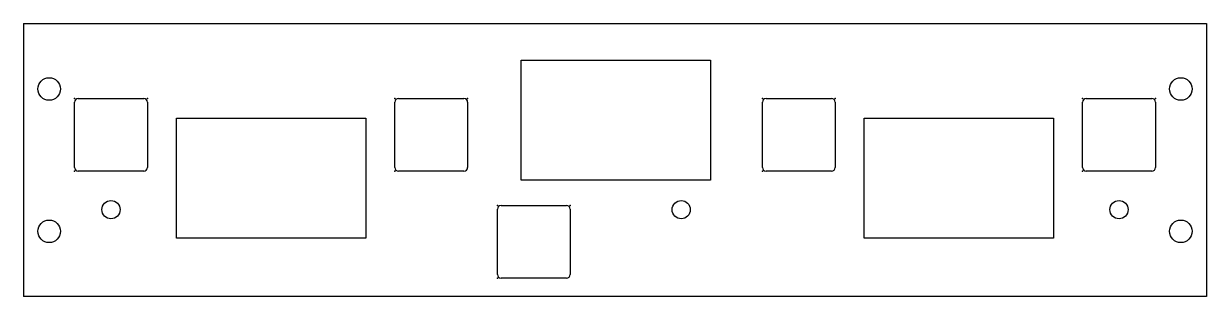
# Model space of a CAD drawing. Header units: centimetres. Extents: x 236.4 to 268.9, y 184.1 to 191.6.
import ezdxf

# ---------------------------------------------------------------- set-up
doc = ezdxf.new("R2010")
doc.units = ezdxf.units.CM
doc.header["$MEASUREMENT"] = 0
doc.layers.add('Fire_Holes v5_0', color=7, linetype='Continuous')

msp = doc.modelspace()

# ---------------------------------------------------------------- linework, layer by layer
at = {"layer": 'Fire_Holes v5_0'}
for p, q in [((236.419, 191.559), (236.419, 184.059)), ((236.419, 191.559), (268.919, 191.559)), ((268.919, 191.559), (268.919, 184.059)), ((250.095, 190.559), (255.295, 190.559)), ((250.095, 187.259), (250.095, 190.559)), ((255.295, 190.559), (255.295, 187.259)), ((237.919, 189.502), (239.719, 189.502)), ((246.719, 189.502), (248.519, 189.502)), ((256.819, 189.502), (258.619, 189.502)), ((265.619, 189.502), (267.419, 189.502)), ((237.819, 187.602), (237.819, 189.402)), ((239.819, 189.402), (239.819, 187.602)), ((246.619, 187.602), (246.619, 189.402)), ((248.619, 189.402), (248.619, 187.602)), ((256.719, 187.602), (256.719, 189.402)), ((258.719, 189.402), (258.719, 187.602)), ((265.519, 187.602), (265.519, 189.402)), ((267.519, 189.402), (267.519, 187.602)), ((240.619, 185.659), (240.619, 188.959)), ((240.619, 188.959), (245.819, 188.959)), ((245.819, 188.959), (245.819, 185.659)), ((259.519, 188.959), (264.719, 188.959)), ((259.519, 185.659), (259.519, 188.959)), ((264.719, 188.959), (264.719, 185.659)), ((239.719, 187.502), (237.919, 187.502)), ((248.519, 187.502), (246.719, 187.502)), ((255.295, 187.259), (250.095, 187.259)), ((258.619, 187.502), (256.819, 187.502)), ((267.419, 187.502), (265.619, 187.502)), ((249.538, 186.559), (251.338, 186.559)), ((249.438, 184.659), (249.438, 186.459)), ((251.438, 186.459), (251.438, 184.659)), ((245.819, 185.659), (240.619, 185.659)), ((264.719, 185.659), (259.519, 185.659)), ((251.338, 184.559), (249.538, 184.559)), ((268.919, 184.059), (236.419, 184.059))]:
    msp.add_line(p, q, dxfattribs=at)
for centre, radius in [((237.119, 189.762), 0.31), ((268.219, 189.762), 0.31), ((238.819, 186.444), 0.25), ((254.489, 186.444), 0.25), ((266.519, 186.444), 0.25), ((237.119, 185.848), 0.31), ((268.219, 185.848), 0.31)]:
    msp.add_circle(centre, radius, dxfattribs=at)
for centre, start, end in [((237.919, 189.402), 90, 180), ((239.719, 189.402), 0, 90), ((246.719, 189.402), 90, 180), ((248.519, 189.402), 0, 90), ((256.819, 189.402), 90, 180), ((258.619, 189.402), 0, 90), ((265.619, 189.402), 90, 180), ((267.419, 189.402), 0, 90), ((237.919, 187.602), 180, 270), ((239.719, 187.602), 270, 0), ((246.719, 187.602), 180, 270), ((248.519, 187.602), 270, 0), ((256.819, 187.602), 180, 270), ((258.619, 187.602), 270, 0), ((265.619, 187.602), 180, 270), ((267.419, 187.602), 270, 0), ((249.538, 186.459), 90, 180), ((251.338, 186.459), 0, 90), ((249.538, 184.659), 180, 270), ((251.338, 184.659), 270, 0)]:
    msp.add_arc(centre, 0.1, start, end, dxfattribs=at)
for p in [(237.819, 189.502), (239.819, 189.502), (246.619, 189.502), (248.619, 189.502), (256.719, 189.502), (258.719, 189.502), (265.519, 189.502), (267.519, 189.502), (237.819, 187.502), (246.619, 187.502), (256.719, 187.502), (265.519, 187.502), (249.438, 186.559), (251.438, 186.559), (249.438, 184.559)]:
    msp.add_point(p, dxfattribs=at)

doc.saveas('drawing.dxf')
